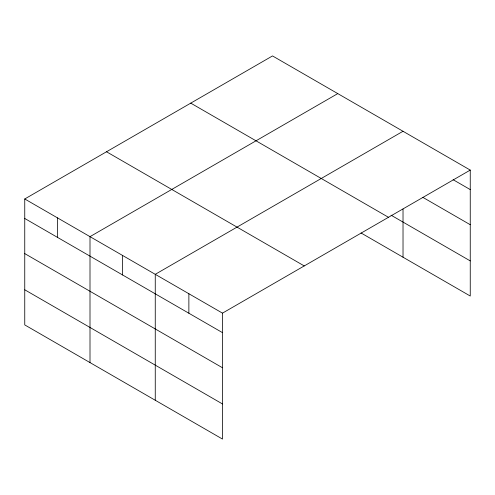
<?xml version="1.0" encoding="UTF-8"?>
<svg xmlns="http://www.w3.org/2000/svg" width="495" height="495" viewBox="0 0 495 495"><rect width="100%" height="100%" fill="white"/><g stroke="black" fill="none" stroke-linecap="round" stroke-linejoin="round"><path stroke-width="0.74" d="M361.072 232.99L470.25 296.029L470.25 170.088L272.516 55.929L24.75 198.971L24.75 324.912L222.484 439.071L222.484 313.137L24.75 198.971M337.769 93.605L90.003 236.647L90.003 362.581M403.023 131.274L155.257 274.323L155.257 400.257M222.484 313.137L470.25 170.088M453.111 179.697L470.25 189.591M422.792 197.319L470.25 224.718M391.031 215.17L470.25 260.902M190.754 103.133L388.488 217.299M106.512 151.767L304.246 265.933M24.75 218.474L222.484 332.64M24.75 253.601L222.484 367.76M24.75 289.785L222.484 403.951M403.023 209.001L403.023 257.208M188.873 293.727L188.873 313.23M122.63 255.482L122.63 274.985M57.377 217.812L57.377 237.315"/></g></svg>
